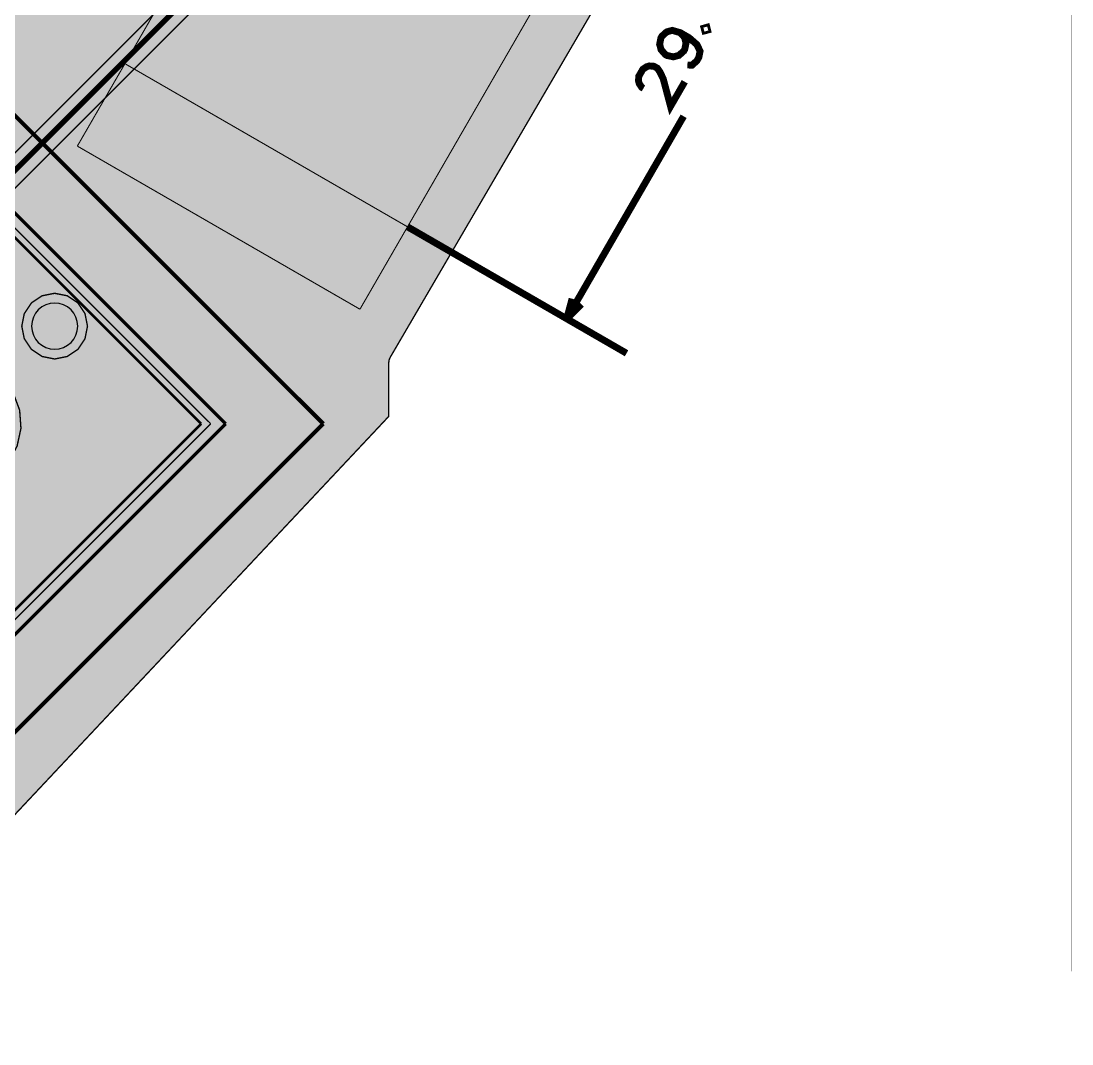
# Model space of a CAD drawing. Header units: millimetres. Extents: x -241 to 251, y -73 to 33.
# Drawn here: x 206.46 to 245.11, y -72.9 to -35.28 of the extents above; entities that cross this region are included whole.
import ezdxf

# ---------------------------------------------------------------- set-up
doc = ezdxf.new("R2010")
doc.units = ezdxf.units.MM
doc.header["$MEASUREMENT"] = 0
for name, color, linetype, true_color in [('Bottom-Layer', 7, 'Continuous', 0x0000ff), ('Bottom-Paste-Mask-Layer', 7, 'Continuous', 0x800000), ('Bottom-Solder-Mask-Layer', 7, 'Continuous', 0xaa00ff), ('Document-Layer', 7, 'Continuous', 0xffffff), ('F.Courtyard', 7, 'Continuous', 0x022880), ('Hole-Layer', 7, 'Continuous', 0x222222), ('Multi-Layer', 7, 'Continuous', 0xc0c0c0), ('Top-Assembly-Layer', 7, 'Continuous', 0x33cc99), ('Top-Layer', 7, 'Continuous', 0xff0000), ('Top-Paste-Mask-Layer', 7, 'Continuous', 0x808080), ('Top-Silkscreen-Layer', 7, 'Continuous', 0xffcc00), ('Top-Solder-Mask-Layer', 7, 'Continuous', 0x800080), ('User.Drawings', 7, 'Continuous', 0x0229e8)]:
    doc.layers.add(name, color=color, linetype=linetype, true_color=true_color)

msp = doc.modelspace()

# ---------------------------------------------------------------- hatches: boundary and pattern name
at = {"layer": 'Bottom-Layer'}
for points in [[(139.516, 18.977), (139.795, 19.381), (139.913, 19.858), (139.853, 20.346), (139.623, 20.781), (139.254, 21.105), (163.541, 21.105), (163.584, 21.107), (163.626, 21.115), (163.864, 21.098), (164.047, 20.945), (164.108, 20.714), (164.107, 20.705), (164.107, 20.695), (164.107, 15.941), (164.15, 15.447), (164.358, 14.996), (164.707, 14.641), (165.154, 14.426), (165.648, 14.374), (166.475, 14.374), (166.293, 14.159), (166.228, 13.885), (166.228, 12.785), (166.31, 12.481), (166.532, 12.258), (166.836, 12.177), (167.936, 12.177), (168.24, 12.258), (168.463, 12.481), (168.544, 12.785), (168.544, 13.885), (168.479, 14.159), (168.298, 14.374), (185.166, 14.376), (185.189, 14.374), (185.213, 14.374), (185.291, 14.376), (185.771, 14.283), (186.183, 14.018), (186.468, 13.621), (186.586, 13.147), (186.586, 10.433), (186.577, 9.929), (186.723, 9.445), (187.009, 9.03), (187.408, 8.722), (187.883, 8.55), (188.387, 8.532), (203.241, 8.641), (202.829, 8.401), (202.526, 8.035), (202.368, 7.586), (202.375, 7.11), (202.545, 6.665), (202.858, 6.307), (203.276, 6.079), (203.747, 6.008), (204.213, 6.105), (204.617, 6.356), (204.909, 6.732), (205.054, 7.185), (205.034, 7.66), (204.851, 8.1), (204.528, 8.449), (204.104, 8.665), (204.634, 8.898), (205.079, 9.268), (205.405, 9.747), (205.585, 10.297), (205.589, 10.327), (205.59, 10.358), (205.591, 13.287), (205.714, 13.592), (205.933, 13.837), (206.223, 13.993), (230.64, 13.993), (230.657, 13.993), (230.674, 13.995), (231.034, 13.948), (231.338, 13.746), (231.522, 13.432), (231.549, 13.07), (231.545, 13.043), (231.544, 13.017), (231.544, -4.89), (231.561, -5.617), (231.753, -6.319), (232.109, -6.954), (232.608, -7.484), (233.22, -7.878), (239.211, -11.229), (238.753, -11.24), (238.325, -11.403), (237.976, -11.698), (237.744, -12.093), (237.657, -12.543), (237.724, -12.996), (237.938, -13.401), (238.274, -13.711), (238.694, -13.893), (239.151, -13.924), (239.592, -13.802), (239.968, -13.54), (220.036, -47.654), (220, -47.741), (219.987, -47.835), (219.987, -49.818), (205.252, -65.512), (204.899, -65.718), (204.522, -65.877), (204.798, -65.5), (204.931, -65.051), (204.903, -64.585), (204.719, -64.155), (204.399, -63.813), (203.983, -63.6), (203.519, -63.54), (203.063, -63.642), (202.668, -63.892), (202.381, -64.262), (202.237, -64.706), (202.252, -65.174), (202.424, -65.608), (202.734, -65.959), (202.032, -65.693), (201.412, -65.269), (190.417, -54.469), (189.885, -54.039), (189.272, -53.734), (188.608, -53.57), (187.924, -53.554), (187.252, -53.686), (186.626, -53.961), (186.074, -54.365), (186.07, -54.368), (186.067, -54.372), (179.529, -60.687), (178.91, -61.051), (178.228, -61.276), (177.513, -61.353), (176.799, -61.277), (176.116, -61.053), (175.496, -60.689), (163.679, -48.655), (163.279, -48.335), (162.795, -48.168), (162.283, -48.173), (161.802, -48.349), (161.408, -48.677), (161.394, -48.695), (161.382, -48.713), (159.334, -51.863), (159.102, -52.068), (158.808, -52.169), (158.498, -52.15), (158.218, -52.014), (158.204, -52.004), (158.189, -51.994), (138.572, -40.093), (139.047, -40.002), (139.459, -39.751), (139.757, -39.371), (139.904, -38.911), (139.88, -38.428), (139.689, -37.985), (139.355, -37.636), (138.92, -37.426), (138.439, -37.382), (137.973, -37.509), (141.126, -32.611), (141.657, -31.786), (141.7, -31.693), (141.714, -31.591), (141.709, -30.467), (141.709, -2.111), (141.701, -2.033), (141.676, -1.959), (141.427, -1.592), (141.077, -1.321), (140.661, -1.172), (140.629, -1.168), (140.597, -1.166), (138.086, -1.166), (137.783, -1.051), (137.541, -0.835), (137.391, -0.547), (137.389, 19.247), (137.711, 18.876), (138.145, 18.645), (138.633, 18.583), (139.11, 18.699)], [(206.845, -47.354), (207.237, -47.616), (207.7, -47.708), (208.162, -47.616), (208.554, -47.354), (208.816, -46.962), (208.908, -46.5), (208.816, -46.038), (208.554, -45.646), (208.162, -45.384), (207.7, -45.292), (207.237, -45.384), (206.845, -45.646), (206.583, -46.038), (206.491, -46.5), (206.583, -46.962)], [(206.85, -46.5, 1), (208.55, -46.5, 1)]]:
    msp.add_hatch(color=256, dxfattribs=at).paths.add_polyline_path(points)
at = {"layer": 'Bottom-Paste-Mask-Layer'}
msp.add_hatch(color=256, dxfattribs=at).paths.add_polyline_path([(206.85, -46.5, 1), (208.55, -46.5, 1)])
at = {"layer": 'Bottom-Solder-Mask-Layer'}
msp.add_hatch(color=256, dxfattribs=at).paths.add_polyline_path([(206.85, -46.5, 1), (208.55, -46.5, 1)])
at = {"layer": 'Hole-Layer'}
msp.add_hatch(color=256, dxfattribs=at).paths.add_polyline_path([(206.85, -46.5, 1), (208.55, -46.5, 1)])
at = {"layer": 'Multi-Layer'}
msp.add_hatch(color=256, dxfattribs=at).paths.add_polyline_path([(206.85, -46.5, 1), (208.55, -46.5, 1)])
msp.add_hatch(color=256, dxfattribs=at).paths.add_polyline_path([(206.85, -46.5, 1), (208.55, -46.5, 1)])
msp.add_hatch(color=256, dxfattribs=at).paths.add_polyline_path([(206.85, -46.5, 1), (208.55, -46.5, 1)])
at = {"layer": 'Top-Layer'}
for points in [[(139.516, 18.977), (139.795, 19.381), (139.913, 19.858), (139.853, 20.346), (139.623, 20.781), (139.254, 21.105), (163.541, 21.105), (163.584, 21.107), (163.626, 21.115), (163.864, 21.098), (164.047, 20.945), (164.108, 20.714), (164.107, 20.705), (164.107, 20.695), (164.107, 15.941), (164.15, 15.447), (164.358, 14.996), (164.707, 14.641), (165.154, 14.426), (165.648, 14.374), (166.475, 14.374), (166.293, 14.159), (166.228, 13.885), (166.228, 12.825), (162.744, 9.341), (162.645, 9.192), (162.61, 9.017), (162.61, -0.664), (162.441, -0.927), (162.412, -1.238), (162.528, -1.528), (162.765, -1.732), (163.068, -1.806), (163.372, -1.732), (163.608, -1.528), (163.725, -1.238), (163.695, -0.927), (163.526, -0.664), (163.526, 8.827), (166.876, 12.177), (167.936, 12.177), (168.24, 12.258), (168.463, 12.481), (168.544, 12.785), (168.544, 12.877), (178.246, 12.877), (184.334, 6.788), (184.483, 6.689), (184.658, 6.654), (196.026, 6.654), (198.304, 4.375), (198.453, 4.276), (198.628, 4.241), (205.359, 4.241), (205.535, 4.276), (205.683, 4.375), (207.2, 5.892), (208.002, 5.892), (208.263, 5.498), (208.656, 5.234), (209.119, 5.142), (211.019, 5.142), (211.482, 5.234), (211.874, 5.496), (212.136, 5.888), (212.228, 6.35), (212.136, 6.812), (211.874, 7.204), (211.482, 7.466), (211.019, 7.558), (209.119, 7.558), (208.656, 7.466), (208.263, 7.202), (208.002, 6.808), (207.01, 6.808), (206.835, 6.773), (206.686, 6.674), (205.17, 5.157), (198.818, 5.157), (196.539, 7.436), (196.391, 7.535), (196.215, 7.57), (184.848, 7.57), (178.759, 13.659), (178.611, 13.758), (178.435, 13.793), (168.544, 13.793), (168.544, 13.885), (168.479, 14.159), (168.298, 14.374), (185.166, 14.376), (185.189, 14.374), (185.213, 14.374), (185.291, 14.376), (185.771, 14.283), (186.183, 14.018), (186.468, 13.621), (186.586, 13.147), (186.586, 10.433), (186.577, 9.929), (186.723, 9.445), (187.009, 9.03), (187.408, 8.722), (187.883, 8.55), (188.387, 8.532), (203.241, 8.641), (202.829, 8.401), (202.526, 8.035), (202.368, 7.586), (202.375, 7.11), (202.545, 6.665), (202.858, 6.307), (203.276, 6.079), (203.747, 6.008), (204.213, 6.105), (204.617, 6.356), (204.909, 6.732), (205.054, 7.185), (205.034, 7.66), (204.851, 8.1), (204.528, 8.449), (204.104, 8.665), (204.634, 8.898), (205.079, 9.268), (205.405, 9.747), (205.585, 10.297), (205.589, 10.327), (205.59, 10.358), (205.591, 13.287), (205.714, 13.592), (205.933, 13.837), (206.223, 13.993), (230.64, 13.993), (230.657, 13.993), (230.674, 13.995), (231.034, 13.948), (231.338, 13.746), (231.522, 13.432), (231.549, 13.07), (231.545, 13.043), (231.544, 13.017), (231.544, -4.89), (231.561, -5.617), (231.753, -6.319), (232.109, -6.954), (232.608, -7.484), (233.22, -7.878), (239.211, -11.229), (238.753, -11.24), (238.325, -11.403), (237.976, -11.698), (237.744, -12.093), (237.657, -12.543), (237.724, -12.996), (237.938, -13.401), (238.274, -13.711), (238.694, -13.893), (239.151, -13.924), (239.592, -13.802), (239.968, -13.54), (220.036, -47.654), (220, -47.741), (219.987, -47.835), (219.987, -49.818), (205.252, -65.512), (204.899, -65.718), (204.522, -65.877), (204.798, -65.5), (204.931, -65.051), (204.903, -64.585), (204.719, -64.155), (204.399, -63.813), (203.983, -63.6), (203.519, -63.54), (203.063, -63.642), (202.668, -63.892), (202.381, -64.262), (202.237, -64.706), (202.252, -65.174), (202.424, -65.608), (202.734, -65.959), (202.032, -65.693), (201.412, -65.269), (190.417, -54.469), (189.885, -54.039), (189.272, -53.734), (188.608, -53.57), (187.924, -53.554), (187.252, -53.686), (186.626, -53.961), (186.074, -54.365), (186.07, -54.368), (186.067, -54.372), (179.529, -60.687), (178.91, -61.051), (178.228, -61.276), (177.513, -61.353), (176.799, -61.277), (176.116, -61.053), (175.496, -60.689), (163.679, -48.655), (163.279, -48.335), (162.795, -48.168), (162.283, -48.173), (161.802, -48.349), (161.408, -48.677), (161.394, -48.695), (161.382, -48.713), (159.334, -51.863), (159.102, -52.068), (158.808, -52.169), (158.498, -52.15), (158.218, -52.014), (158.204, -52.004), (158.189, -51.994), (138.572, -40.093), (139.047, -40.002), (139.459, -39.751), (139.757, -39.371), (139.904, -38.911), (139.88, -38.428), (139.689, -37.985), (139.355, -37.636), (138.92, -37.426), (138.439, -37.382), (137.973, -37.509), (141.126, -32.611), (141.657, -31.786), (141.7, -31.693), (141.714, -31.591), (141.709, -30.467), (141.709, -2.111), (141.701, -2.033), (141.676, -1.959), (141.427, -1.592), (141.077, -1.321), (140.661, -1.172), (140.629, -1.168), (140.597, -1.166), (138.086, -1.166), (137.783, -1.051), (137.541, -0.835), (137.391, -0.547), (137.389, 19.247), (137.711, 18.876), (138.145, 18.645), (138.633, 18.583), (139.11, 18.699)], [(230.174, -4.128), (225.228, -9.074), (225.129, -9.223), (225.094, -9.398), (225.094, -21.273), (202.966, -43.401), (202.469, -43.254), (201.951, -43.291), (201.479, -43.507), (201.113, -43.874), (185.283, -28.044), (185.216, -27.738), (185.017, -27.497), (184.73, -27.375), (184.418, -27.397), (184.151, -27.56), (183.988, -27.826), (183.966, -28.138), (184.089, -28.426), (184.33, -28.625), (184.635, -28.691), (200.87, -44.927), (201.031, -45.402), (201.343, -45.794), (201.769, -46.058), (202.259, -46.161), (202.756, -46.093), (203.2, -45.86), (203.539, -45.491), (203.733, -45.029), (203.759, -44.529), (203.614, -44.049), (225.876, -21.787), (225.976, -21.638), (226.011, -21.463), (226.011, -9.588), (230.956, -4.642), (231.056, -4.493), (231.091, -4.318), (231.091, 0.381), (231.056, 0.556), (230.956, 0.705), (230.067, 1.594), (229.919, 1.693), (229.743, 1.728), (229.387, 1.728), (229.126, 2.122), (228.733, 2.386), (228.269, 2.478), (226.369, 2.478), (225.907, 2.386), (225.515, 2.124), (225.253, 1.732), (225.161, 1.27), (225.253, 0.808), (225.515, 0.416), (225.907, 0.154), (226.369, 0.062), (228.269, 0.062), (228.733, 0.154), (229.126, 0.418), (229.387, 0.812), (229.554, 0.812), (230.174, 0.191)], [(206.845, -47.354), (207.237, -47.616), (207.7, -47.708), (208.162, -47.616), (208.554, -47.354), (208.816, -46.962), (208.908, -46.5), (208.816, -46.038), (208.554, -45.646), (208.162, -45.384), (207.7, -45.292), (207.237, -45.384), (206.845, -45.646), (206.583, -46.038), (206.491, -46.5), (206.583, -46.962)], [(206.85, -46.5, 1), (208.55, -46.5, 1)]]:
    msp.add_hatch(color=256, dxfattribs=at).paths.add_polyline_path(points)
at = {"layer": 'Top-Paste-Mask-Layer'}
msp.add_hatch(color=256, dxfattribs=at).paths.add_polyline_path([(206.85, -46.5, 1), (208.55, -46.5, 1)])
at = {"layer": 'Top-Solder-Mask-Layer'}
msp.add_hatch(color=256, dxfattribs=at).paths.add_polyline_path([(206.85, -46.5, 1), (208.55, -46.5, 1)])

# ---------------------------------------------------------------- linework, layer by layer
at = {"layer": 'Bottom-Layer'}
for points, const_width in [([(127.635, -72.898), (127.635, 32.385), (244.221, 32.385), (244.221, -72.898)], 0.00508), ([(206.845, -47.354), (207.237, -47.616), (207.7, -47.708), (208.162, -47.616), (208.554, -47.354), (208.816, -46.962), (208.908, -46.5), (208.816, -46.038), (208.554, -45.646), (208.162, -45.384), (207.7, -45.292), (207.237, -45.384), (206.845, -45.646), (206.583, -46.038), (206.491, -46.5), (206.583, -46.962)], 0.0508), ([(202.44, -51.76), (202.977, -52.162), (203.606, -52.397), (204.276, -52.444), (204.932, -52.302), (205.521, -51.98), (205.995, -51.505), (206.317, -50.916), (206.46, -50.26), (206.412, -49.591), (206.177, -48.962), (205.775, -48.425), (205.238, -48.023), (204.609, -47.788), (203.939, -47.74), (203.283, -47.883), (202.694, -48.204), (202.22, -48.679), (201.898, -49.268), (201.755, -49.924), (201.803, -50.594), (202.038, -51.222)], 0.0508)]:
    msp.add_lwpolyline(points, close=True, dxfattribs=dict(at, const_width=const_width))
at = {"layer": 'Bottom-Layer', "const_width": 0.0508}
msp.add_lwpolyline([(239.968, -13.54), (220.036, -47.654), (220, -47.741), (219.987, -47.835), (219.987, -49.818), (205.252, -65.512)], dxfattribs=at)
at = {"layer": 'Bottom-Layer'}
msp.add_lwpolyline([(206.85, -46.5, 1), (208.55, -46.5, 1)], format="xyb", close=True, dxfattribs=at)
at = {"layer": 'Bottom-Paste-Mask-Layer'}
msp.add_lwpolyline([(206.85, -46.5, 1), (208.55, -46.5, 1)], format="xyb", close=True, dxfattribs=at)
at = {"layer": 'Bottom-Solder-Mask-Layer'}
msp.add_lwpolyline([(206.85, -46.5, 1), (208.55, -46.5, 1)], format="xyb", close=True, dxfattribs=at)
at = {"layer": 'Document-Layer', "const_width": 0.254}
for points in [[(230.708, -35.707), (230.865, -35.883), (230.92, -36.087), (230.872, -36.318), (230.834, -36.384), (230.658, -36.541), (230.454, -36.595), (230.223, -36.547), (230.159, -36.511), (230.003, -36.335), (229.948, -36.13), (229.996, -35.9), (230.034, -35.834), (230.209, -35.677), (230.414, -35.622), (230.708, -35.707), (231.032, -35.894), (231.318, -36.144), (231.437, -36.386), (231.389, -36.616), (231.314, -36.746), (231.138, -36.903), (230.97, -36.894)], [(229.353, -37.755), (229.289, -37.718), (229.197, -37.577), (229.171, -37.477), (229.182, -37.31), (229.33, -37.053), (229.469, -36.96), (229.571, -36.93), (229.737, -36.942), (229.867, -37.016), (229.96, -37.155), (230.079, -37.397), (230.35, -38.416), (230.872, -37.512)], [(230.831, -38.781), (226.532, -46.227)], [(220.677, -42.847), (228.732, -47.498)], [(226.532, -46.227), (226.729, -45.491)], [(226.532, -46.227), (227.071, -45.689)]]:
    msp.add_lwpolyline(points, dxfattribs=at)
msp.add_lwpolyline([(231.583, -35.538), (231.61, -35.638), (231.711, -35.611), (231.685, -35.509)], close=True, dxfattribs=at)
at = {"layer": 'F.Courtyard'}
for points, const_width in [([(227.534, -6.969), (208.534, -39.878)], 0.04), ([(227.534, -6.969), (208.534, -39.878)], 0.04), ([(218.927, -45.878), (237.927, -12.969)], 0.04), ([(218.927, -45.878), (237.927, -12.969)], 0.04), ([(208.534, -39.878), (218.927, -45.878)], 0.04), ([(208.534, -39.878), (218.927, -45.878)], 0.04), ([(204.107, -40.758), (213.441, -50.092)], 0.05), ([(204.107, -40.758), (213.441, -50.092)], 0.05), ([(213.441, -50.092), (204.107, -59.426)], 0.05), ([(213.441, -50.092), (204.107, -59.426)], 0.05)]:
    msp.add_lwpolyline(points, dxfattribs=dict(at, const_width=const_width))
at = {"layer": 'Hole-Layer'}
msp.add_lwpolyline([(206.85, -46.5, 1), (208.55, -46.5, 1)], format="xyb", close=True, dxfattribs=at)
at = {"layer": 'Multi-Layer'}
msp.add_lwpolyline([(206.85, -46.5, 1), (208.55, -46.5, 1)], format="xyb", close=True, dxfattribs=at)
msp.add_lwpolyline([(206.85, -46.5, 1), (208.55, -46.5, 1)], format="xyb", close=True, dxfattribs=at)
msp.add_lwpolyline([(206.85, -46.5, 1), (208.55, -46.5, 1)], format="xyb", close=True, dxfattribs=at)
at = {"layer": 'Top-Assembly-Layer', "const_width": 0.1}
for points in [[(204.107, -41.112), (213.088, -50.092)], [(204.107, -41.112), (213.088, -50.092)], [(213.088, -50.092), (204.107, -59.073)], [(213.088, -50.092), (204.107, -59.073)]]:
    msp.add_lwpolyline(points, dxfattribs=at)
at = {"layer": 'Top-Layer'}
for points, const_width in [([(131.191, -70.231), (131.191, 33.274), (245.11, 33.274), (245.11, -70.231)], 0.00508), ([(206.845, -47.354), (207.237, -47.616), (207.7, -47.708), (208.162, -47.616), (208.554, -47.354), (208.816, -46.962), (208.908, -46.5), (208.816, -46.038), (208.554, -45.646), (208.162, -45.384), (207.7, -45.292), (207.237, -45.384), (206.845, -45.646), (206.583, -46.038), (206.491, -46.5), (206.583, -46.962)], 0.0508), ([(202.44, -51.76), (202.977, -52.162), (203.606, -52.397), (204.276, -52.444), (204.932, -52.302), (205.521, -51.98), (205.995, -51.505), (206.317, -50.916), (206.46, -50.26), (206.412, -49.591), (206.177, -48.962), (205.775, -48.425), (205.238, -48.023), (204.609, -47.788), (203.939, -47.74), (203.283, -47.883), (202.694, -48.204), (202.22, -48.679), (201.898, -49.268), (201.755, -49.924), (201.803, -50.594), (202.038, -51.222)], 0.0508)]:
    msp.add_lwpolyline(points, close=True, dxfattribs=dict(at, const_width=const_width))
for points, const_width in [([(239.968, -13.54), (220.036, -47.654), (220, -47.741), (219.987, -47.835), (219.987, -49.818), (205.252, -65.512)], 0.0508), ([(225.094, -21.273), (202.966, -43.401)], 0.0508), ([(202.311, -44.704), (225.552, -21.463)], 0.2), ([(203.614, -44.049), (225.876, -21.787)], 0.0508)]:
    msp.add_lwpolyline(points, dxfattribs=dict(at, const_width=const_width))
msp.add_lwpolyline([(206.85, -46.5, 1), (208.55, -46.5, 1)], format="xyb", close=True, dxfattribs=at)
at = {"layer": 'Top-Paste-Mask-Layer'}
msp.add_lwpolyline([(206.85, -46.5, 1), (208.55, -46.5, 1)], format="xyb", close=True, dxfattribs=at)
at = {"layer": 'Top-Silkscreen-Layer'}
for points, const_width in [([(227.534, -6.969), (208.534, -39.878)], 0.04), ([(227.534, -6.969), (208.534, -39.878)], 0.04), ([(218.927, -45.878), (237.927, -12.969)], 0.04), ([(218.927, -45.878), (237.927, -12.969)], 0.04), ([(210.284, -36.847), (220.677, -42.847)], 0.04), ([(210.284, -36.847), (220.677, -42.847)], 0.04), ([(204.107, -40.214), (213.986, -50.092)], 0.12), ([(204.107, -40.214), (213.986, -50.092)], 0.12), ([(208.534, -39.878), (218.927, -45.878)], 0.04), ([(208.534, -39.878), (218.927, -45.878)], 0.04), ([(213.986, -50.092), (204.107, -59.971)], 0.12), ([(213.986, -50.092), (204.107, -59.971)], 0.12)]:
    msp.add_lwpolyline(points, dxfattribs=dict(at, const_width=const_width))
at = {"layer": 'Top-Solder-Mask-Layer'}
msp.add_lwpolyline([(206.85, -46.5, 1), (208.55, -46.5, 1)], format="xyb", close=True, dxfattribs=at)
at = {"layer": 'User.Drawings', "const_width": 0.15}
for points in [[(204.107, -36.622), (217.578, -50.092)], [(204.107, -36.622), (217.578, -50.092)], [(217.578, -50.092), (204.107, -63.563)], [(217.578, -50.092), (204.107, -63.563)]]:
    msp.add_lwpolyline(points, dxfattribs=at)

doc.saveas('drawing.dxf')
